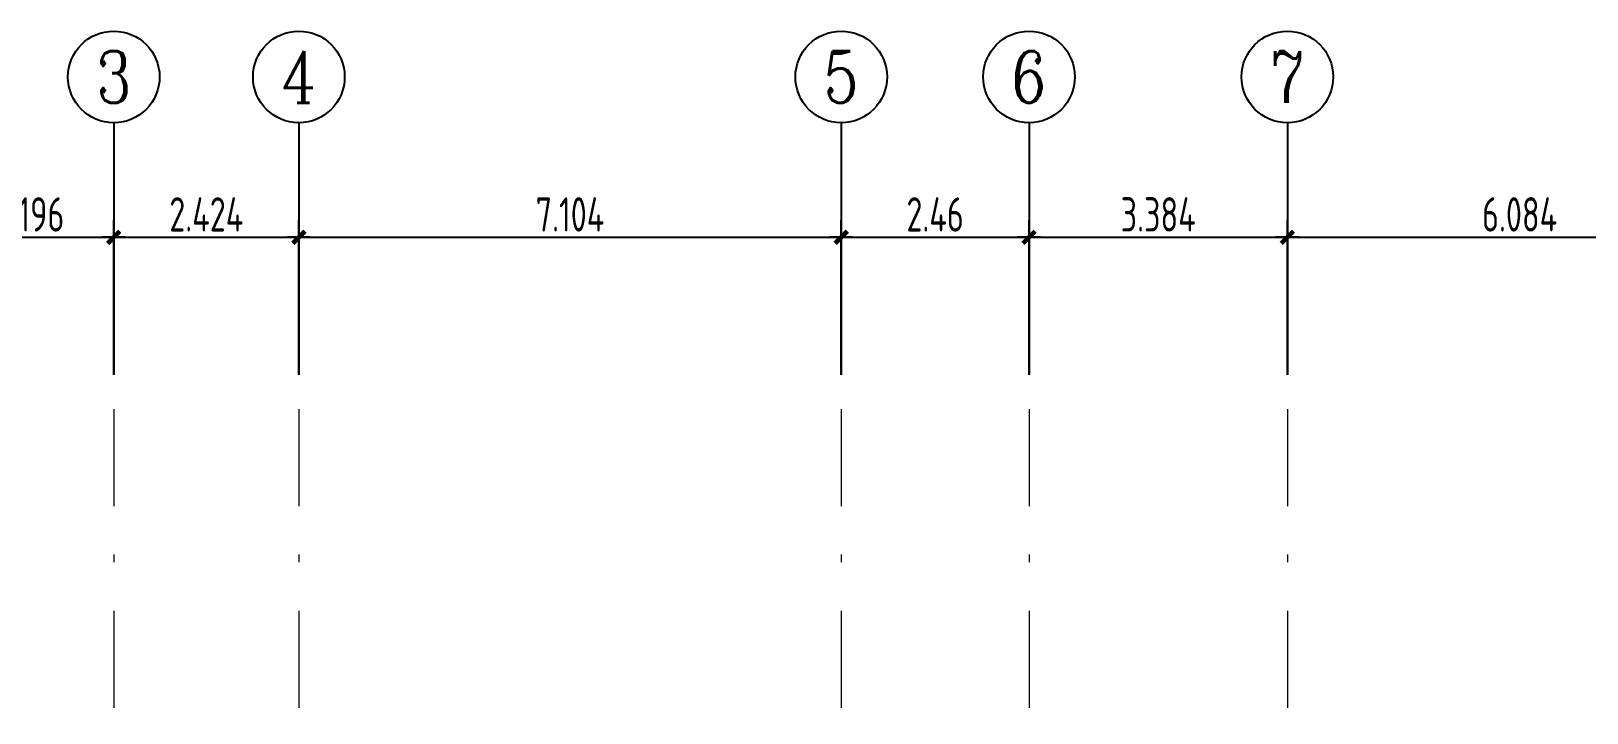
# Model space of a CAD drawing. Header units: metres. Extents: x 0 to 435, y 0 to 273.
# Drawn here: x 142.59 to 162.97, y 246.86 to 255.78 of the extents above; entities that cross this region are included whole.
import ezdxf
from ezdxf.enums import TextEntityAlignment as Align

# ---------------------------------------------------------------- set-up
doc = ezdxf.new("R2010")
doc.units = ezdxf.units.M
doc.header["$MEASUREMENT"] = 0
doc.linetypes.add('B4-PLANS$0$DASHDOT', pattern=[25.4, 12.7, -6.35, 0, -6.35])
doc.layers.get('0').update_dxf_attribs({"plot": 0})
doc.layers.add('Dote', color=1, linetype='B4-PLANS$0$DASHDOT', lineweight=15)
doc.layers.add('YQ_AXIS', color=3, linetype='Continuous')
doc.layers.add('YQ_DIM', color=3, linetype='Continuous')
doc.styles.add('YQ_AXIS', font='COMPLEX.SHX', dxfattribs={"width": 0.8, "bigfont": 'GBCBIG.SHX'})
doc.styles.add('YQ_DIM', font='SUPEROS.SHX', dxfattribs={"width": 0.8, "bigfont": 'HZDX.SHX'})
doc.dimstyles.new('yqm0_150', dxfattribs={"dimscale": 0.15, "dimtxt": 3, "dimasz": 1, "dimexe": 1.5, "dimexo": 3, "dimgap": 0.5, "dimtad": 1, "dimdec": 3, "dimdsep": 46, "dimtxsty": 'YQ_DIM', "dimblk": 'YQTICK', "dimcen": 0, "dimclrd": 256, "dimclre": 256, "dimclrt": 7, "dimadec": 1, "dimazin": 2, "dimtfac": 1, "dimtdec": 4, "dimtix": 1, "dimtmove": 2, "dimatfit": 2, "dimfxl": 1, "dimtolj": 1, "dimtzin": 0, "dimarcsym": 0})

# ---------------------------------------------------------------- blocks, each defined once
blk = doc.blocks.new('YQTICK')
blk.add_line((-1, 0), (1, 0))
at = {"const_width": 0.4}
blk.add_lwpolyline([(0.53, 0.53), (-0.53, -0.53)], dxfattribs=at)
blk = doc.blocks.new('*D753')
at = {"layer": 'Defpoints', "color": 0, "transparency": 16777216}
for p in [(143.673, 253.083), (141.477, 250.833), (143.673, 250.833)]:
    blk.add_point(p, dxfattribs=at)
at = {"layer": 'YQ_DIM', "lineweight": -2, "transparency": 16777216}
for p, q in [((141.477, 251.283), (141.477, 253.308)), ((143.673, 251.283), (143.673, 253.308)), ((141.627, 253.083), (143.523, 253.083))]:
    blk.add_line(p, q, dxfattribs=at)
at = {"layer": 'YQ_DIM', "lineweight": -2, "transparency": 16777216, "xscale": 0.15, "yscale": 0.15, "zscale": 0.15, "rotation": 180}
blk.add_blockref('YQTICK', (141.477, 253.083), dxfattribs=at)
at = {"layer": 'YQ_DIM', "lineweight": -2, "transparency": 16777216, "xscale": 0.15, "yscale": 0.15, "zscale": 0.15}
blk.add_blockref('YQTICK', (143.673, 253.083), dxfattribs=at)
at = {"layer": 'YQ_DIM', "color": 7, "transparency": 16777216, "insert": (142.575, 253.383), "char_height": 0.45, "attachment_point": 5, "style": 'YQ_DIM'}
blk.add_mtext('\\A1;2.196', dxfattribs=at)
blk = doc.blocks.new('*D754')
at = {"layer": 'Defpoints', "color": 0, "transparency": 16777216}
for p in [(146.097, 253.083), (143.673, 250.833), (146.097, 250.833)]:
    blk.add_point(p, dxfattribs=at)
at = {"layer": 'YQ_DIM', "lineweight": -2, "transparency": 16777216}
for p, q in [((143.673, 251.283), (143.673, 253.308)), ((146.097, 251.283), (146.097, 253.308)), ((143.823, 253.083), (145.947, 253.083))]:
    blk.add_line(p, q, dxfattribs=at)
at = {"layer": 'YQ_DIM', "lineweight": -2, "transparency": 16777216, "xscale": 0.15, "yscale": 0.15, "zscale": 0.15, "rotation": 180}
blk.add_blockref('YQTICK', (143.673, 253.083), dxfattribs=at)
at = {"layer": 'YQ_DIM', "lineweight": -2, "transparency": 16777216, "xscale": 0.15, "yscale": 0.15, "zscale": 0.15}
blk.add_blockref('YQTICK', (146.097, 253.083), dxfattribs=at)
at = {"layer": 'YQ_DIM', "color": 7, "transparency": 16777216, "insert": (144.885, 253.383), "char_height": 0.45, "attachment_point": 5, "style": 'YQ_DIM'}
blk.add_mtext('\\A1;2.424', dxfattribs=at)
blk = doc.blocks.new('*D755')
at = {"layer": 'Defpoints', "color": 0, "transparency": 16777216}
for p in [(153.201, 253.083), (146.097, 250.833), (153.201, 250.833)]:
    blk.add_point(p, dxfattribs=at)
at = {"layer": 'YQ_DIM', "lineweight": -2, "transparency": 16777216}
for p, q in [((146.097, 251.283), (146.097, 253.308)), ((153.201, 251.283), (153.201, 253.308)), ((146.247, 253.083), (153.051, 253.083))]:
    blk.add_line(p, q, dxfattribs=at)
at = {"layer": 'YQ_DIM', "lineweight": -2, "transparency": 16777216, "xscale": 0.15, "yscale": 0.15, "zscale": 0.15, "rotation": 180}
blk.add_blockref('YQTICK', (146.097, 253.083), dxfattribs=at)
at = {"layer": 'YQ_DIM', "lineweight": -2, "transparency": 16777216, "xscale": 0.15, "yscale": 0.15, "zscale": 0.15}
blk.add_blockref('YQTICK', (153.201, 253.083), dxfattribs=at)
at = {"layer": 'YQ_DIM', "color": 7, "transparency": 16777216, "insert": (149.649, 253.383), "char_height": 0.45, "attachment_point": 5, "style": 'YQ_DIM'}
blk.add_mtext('\\A1;7.104', dxfattribs=at)
blk = doc.blocks.new('*D756')
at = {"layer": 'Defpoints', "color": 0, "transparency": 16777216}
for p in [(155.661, 253.083), (153.201, 250.833), (155.661, 250.833)]:
    blk.add_point(p, dxfattribs=at)
at = {"layer": 'YQ_DIM', "lineweight": -2, "transparency": 16777216}
for p, q in [((153.201, 251.283), (153.201, 253.308)), ((155.661, 251.283), (155.661, 253.308)), ((153.351, 253.083), (155.511, 253.083))]:
    blk.add_line(p, q, dxfattribs=at)
at = {"layer": 'YQ_DIM', "lineweight": -2, "transparency": 16777216, "xscale": 0.15, "yscale": 0.15, "zscale": 0.15, "rotation": 180}
blk.add_blockref('YQTICK', (153.201, 253.083), dxfattribs=at)
at = {"layer": 'YQ_DIM', "lineweight": -2, "transparency": 16777216, "xscale": 0.15, "yscale": 0.15, "zscale": 0.15}
blk.add_blockref('YQTICK', (155.661, 253.083), dxfattribs=at)
at = {"layer": 'YQ_DIM', "color": 7, "transparency": 16777216, "insert": (154.431, 253.383), "char_height": 0.45, "attachment_point": 5, "style": 'YQ_DIM'}
blk.add_mtext('\\A1;2.46', dxfattribs=at)
blk = doc.blocks.new('*D757')
at = {"layer": 'Defpoints', "color": 0, "transparency": 16777216}
for p in [(159.045, 253.083), (155.661, 250.833), (159.045, 250.833)]:
    blk.add_point(p, dxfattribs=at)
at = {"layer": 'YQ_DIM', "lineweight": -2, "transparency": 16777216}
for p, q in [((155.661, 251.283), (155.661, 253.308)), ((159.045, 251.283), (159.045, 253.308)), ((155.811, 253.083), (158.895, 253.083))]:
    blk.add_line(p, q, dxfattribs=at)
at = {"layer": 'YQ_DIM', "lineweight": -2, "transparency": 16777216, "xscale": 0.15, "yscale": 0.15, "zscale": 0.15, "rotation": 180}
blk.add_blockref('YQTICK', (155.661, 253.083), dxfattribs=at)
at = {"layer": 'YQ_DIM', "lineweight": -2, "transparency": 16777216, "xscale": 0.15, "yscale": 0.15, "zscale": 0.15}
blk.add_blockref('YQTICK', (159.045, 253.083), dxfattribs=at)
at = {"layer": 'YQ_DIM', "color": 7, "transparency": 16777216, "insert": (157.353, 253.383), "char_height": 0.45, "attachment_point": 5, "style": 'YQ_DIM'}
blk.add_mtext('\\A1;3.384', dxfattribs=at)
blk = doc.blocks.new('*D758')
at = {"layer": 'Defpoints', "color": 0, "transparency": 16777216}
for p in [(165.129, 253.083), (159.045, 250.833), (165.129, 250.833)]:
    blk.add_point(p, dxfattribs=at)
at = {"layer": 'YQ_DIM', "lineweight": -2, "transparency": 16777216}
for p, q in [((159.045, 251.283), (159.045, 253.308)), ((165.129, 251.283), (165.129, 253.308)), ((159.195, 253.083), (164.979, 253.083))]:
    blk.add_line(p, q, dxfattribs=at)
at = {"layer": 'YQ_DIM', "lineweight": -2, "transparency": 16777216, "xscale": 0.15, "yscale": 0.15, "zscale": 0.15, "rotation": 180}
blk.add_blockref('YQTICK', (159.045, 253.083), dxfattribs=at)
at = {"layer": 'YQ_DIM', "lineweight": -2, "transparency": 16777216, "xscale": 0.15, "yscale": 0.15, "zscale": 0.15}
blk.add_blockref('YQTICK', (165.129, 253.083), dxfattribs=at)
at = {"layer": 'YQ_DIM', "color": 7, "transparency": 16777216, "insert": (162.087, 253.383), "char_height": 0.45, "attachment_point": 5, "style": 'YQ_DIM'}
blk.add_mtext('\\A1;6.084', dxfattribs=at)

msp = doc.modelspace()

# ---------------------------------------------------------------- linework, layer by layer
at = {"layer": 'Dote', "ltscale": 0.1}
for p, q in [((143.6731, 250.8331), (143.6731, 219.3668)), ((146.0971, 250.8331), (146.0971, 219.3668)), ((153.2011, 250.8331), (153.2011, 219.3668)), ((155.6611, 250.8331), (155.6611, 219.3668)), ((159.0451, 250.8331), (159.0451, 219.3668))]:
    msp.add_line(p, q, dxfattribs=at)
at = {"layer": 'YQ_AXIS'}
for p, q in [((143.6731, 254.5831), (143.6731, 251.2831)), ((146.0971, 254.5831), (146.0971, 251.2831)), ((153.2011, 254.5831), (153.2011, 251.2831)), ((155.6611, 254.5831), (155.6611, 251.2831)), ((159.0451, 254.5831), (159.0451, 251.2831))]:
    msp.add_line(p, q, dxfattribs=at)
for centre in [(143.6731, 255.1831), (146.0971, 255.1831), (153.2011, 255.1831), (155.6611, 255.1831), (159.0451, 255.1831)]:
    msp.add_circle(centre, 0.6, dxfattribs=at)

# ---------------------------------------------------------------- texts
at = {"layer": 'YQ_AXIS', "color": 7, "style": 'YQ_AXIS', "width": 0.8}
for s, p in [('3', (143.6731, 255.1831)), ('4', (146.0971, 255.1831)), ('5', (153.2011, 255.1831)), ('6', (155.6611, 255.1831)), ('7', (159.0451, 255.1831))]:
    msp.add_text(s, height=0.675, dxfattribs=at).set_placement(p, align=Align.MIDDLE)

# ---------------------------------------------------------------- dimensions: what is measured, and where the dimension line sits
at = {"layer": 'YQ_DIM'}
for base, p1, p2, picture, middle in [((143.6731, 253.0831), (141.4771, 250.8331), (143.6731, 250.8331), '*D753', (142.5751, 253.3831)), ((146.0971, 253.0831), (143.6731, 250.8331), (146.0971, 250.8331), '*D754', (144.8851, 253.3831)), ((153.2011, 253.0831), (146.0971, 250.8331), (153.2011, 250.8331), '*D755', (149.6491, 253.3831)), ((155.6611, 253.0831), (153.2011, 250.8331), (155.6611, 250.8331), '*D756', (154.4311, 253.3831)), ((159.0451, 253.0831), (155.6611, 250.8331), (159.0451, 250.8331), '*D757', (157.3531, 253.3831)), ((165.1291, 253.0831), (159.0451, 250.8331), (165.1291, 250.8331), '*D758', (162.0871, 253.3831))]:
    dim = msp.add_linear_dim(base=base, p1=p1, p2=p2, dimstyle='yqm0_150', dxfattribs=at)
    dim.commit()
    dim.dimension.update_dxf_attribs({"geometry": picture, "text_midpoint": middle})

doc.saveas('drawing.dxf')
